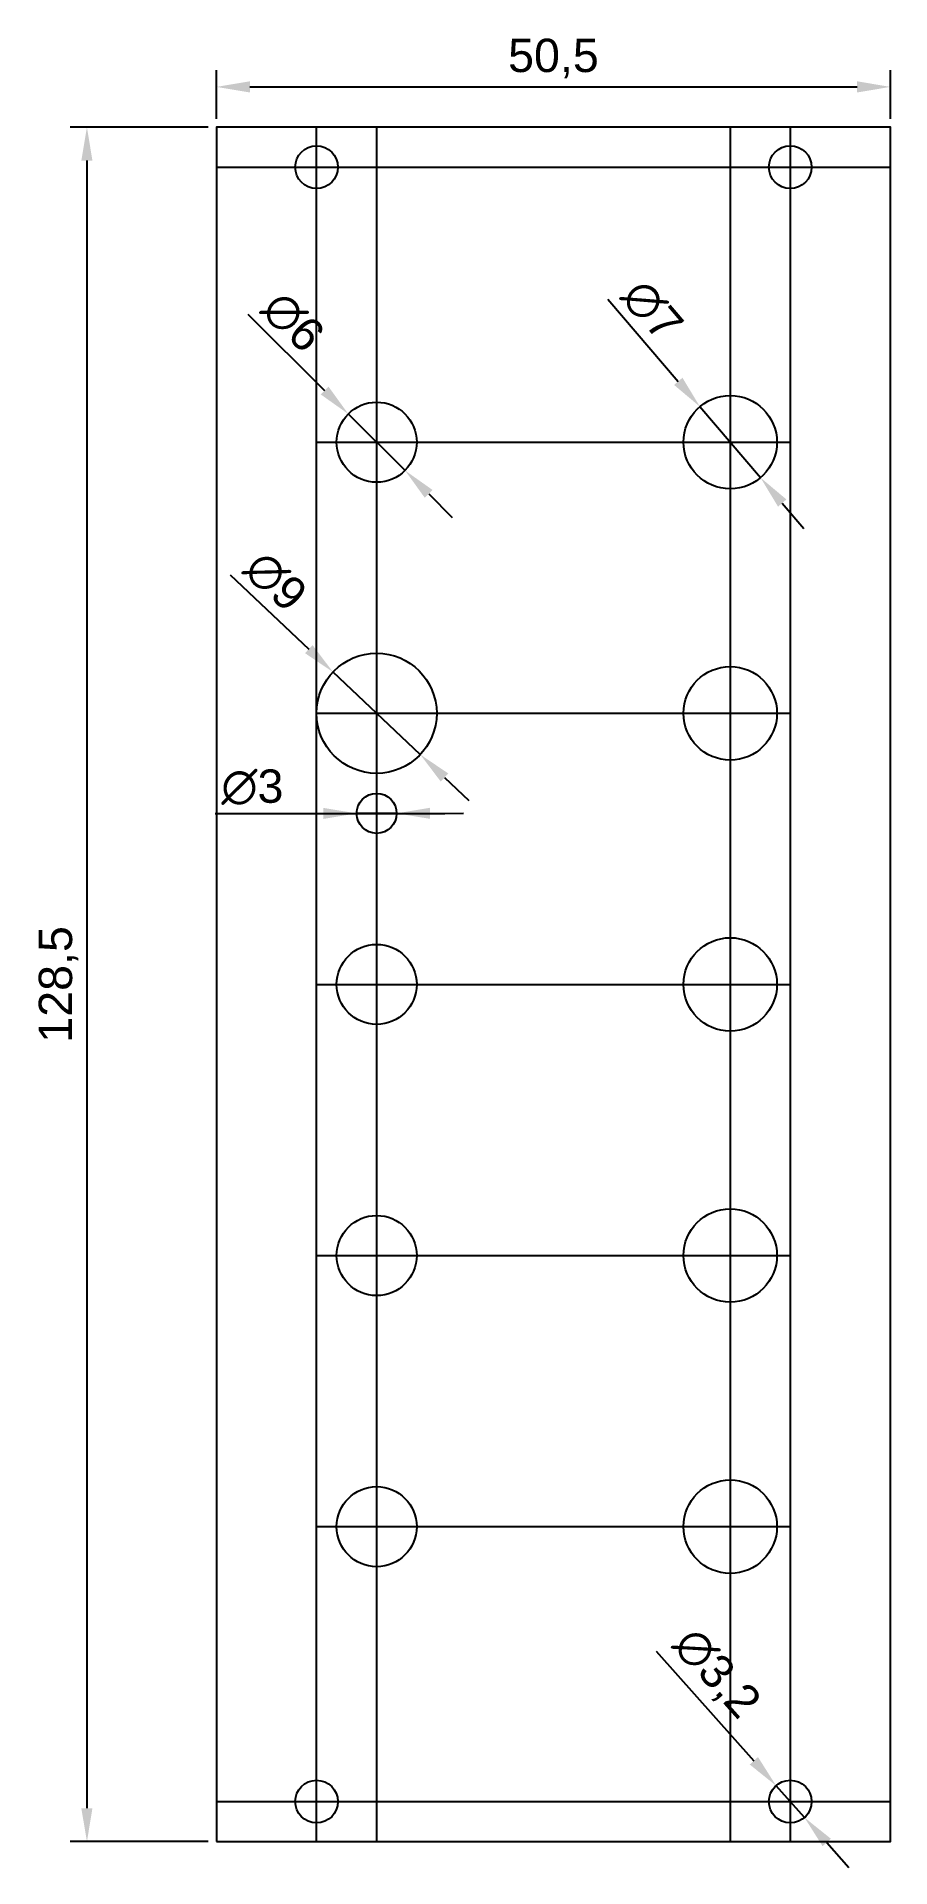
# Model space of a CAD drawing. Header units: millimetres. Extents: x -13 to 50, y -2 to 135.
import ezdxf

# ---------------------------------------------------------------- set-up
doc = ezdxf.new("R2010")
doc.units = ezdxf.units.MM
for name, color, linetype in [('01 Cuts', 7, 'Continuous'), ('04 Ano', 3, 'Continuous'), ('05 Hole', 6, 'Continuous'), ('10 Guide', 252, 'Continuous')]:
    doc.layers.add(name, color=color, linetype=linetype)
doc.styles.get("Standard").update_dxf_attribs({"font": 'arial.ttf'})
doc.dimstyles.new('ISO-25', dxfattribs={"dimtxt": 2.5, "dimasz": 2.5, "dimexe": 1.25, "dimexo": 0.625, "dimtad": 1, "dimtxsty": 'Standard', "dimcen": 2.5, "dimadec": 0, "dimazin": 0, "dimtfac": 1, "dimtmove": 0, "dimatfit": 3, "dimfxl": 1, "dimarcsym": 0})

# ---------------------------------------------------------------- blocks, each defined once
blk = doc.blocks.new('*D1')
at = {"layer": '04 Ano', "color": 0, "lineweight": -2, "transparency": 16777216}
for p, q in [((0, 129.12), (0, 132.77)), ((50.5, 129.12), (50.5, 132.77)), ((2.5, 131.52), (48, 131.52))]:
    blk.add_line(p, q, dxfattribs=at)
at = {"layer": '04 Ano', "color": 0, "transparency": 16777216}
for points in [[(2.5, 131.94), (2.5, 131.1), (0, 131.52)], [(48, 131.94), (48, 131.1), (50.5, 131.52)]]:
    blk.add_solid(points, dxfattribs=at)
at = {"layer": 'Defpoints', "color": 0, "transparency": 16777216}
for p in [(50.5, 131.52), (0, 128.5), (50.5, 128.5)]:
    blk.add_point(p, dxfattribs=at)
at = {"layer": '04 Ano', "color": 0, "transparency": 16777216, "insert": (25.25, 133.65), "char_height": 2.5, "attachment_point": 5}
blk.add_mtext('50,5', dxfattribs=at)
blk = doc.blocks.new('*U2')
at = {"layer": '05 Hole'}
blk.add_circle((0, 0), 3.5, dxfattribs=at)
blk = doc.blocks.new('*U3')
at = {"layer": '10 Guide', "color": 0, "linetype": 'ByBlock', "lineweight": -2, "transparency": 16777216}
for p in [(0, 81.28), (0, 60.96), (0, 40.64), (0, 20.32), (0, 0)]:
    blk.add_blockref('*U2', p, dxfattribs=at)
blk = doc.blocks.new('*D4')
at = {"layer": '04 Ano', "color": 0, "lineweight": -2, "transparency": 16777216}
for p, q in [((-0.62, 128.5), (-10.96, 128.5)), ((-9.71, 126), (-9.71, 2.5)), ((-0.62, 0), (-10.96, 0))]:
    blk.add_line(p, q, dxfattribs=at)
at = {"layer": '04 Ano', "color": 0, "transparency": 16777216}
for points in [[(-10.13, 126), (-9.3, 126), (-9.71, 128.5)], [(-10.13, 2.5), (-9.3, 2.5), (-9.71, 0)]]:
    blk.add_solid(points, dxfattribs=at)
at = {"layer": 'Defpoints', "color": 0, "transparency": 16777216}
for p in [(0, 128.5), (-9.71, 0), (0, 0)]:
    blk.add_point(p, dxfattribs=at)
at = {"layer": '04 Ano', "color": 0, "transparency": 16777216, "insert": (-11.84, 64.25), "char_height": 2.5, "attachment_point": 5, "rotation": 90}
blk.add_mtext('128,5', dxfattribs=at)
blk = doc.blocks.new('*D5')
at = {"layer": '04 Ano', "color": 0, "lineweight": -2, "transparency": 16777216}
for p, q in [((2.35, 114.49), (8.1, 108.77)), ((14.13, 102.77), (9.87, 107.01)), ((15.9, 101.01), (17.67, 99.25))]:
    blk.add_line(p, q, dxfattribs=at)
at = {"layer": '04 Ano', "color": 0, "transparency": 16777216}
for points in [[(8.39, 109.06), (7.81, 108.47), (9.87, 107.01)], [(16.19, 101.31), (15.61, 100.72), (14.13, 102.77)]]:
    blk.add_solid(points, dxfattribs=at)
at = {"layer": 'Defpoints', "color": 0, "transparency": 16777216}
for p in [(9.87, 107.01), (14.13, 102.77)]:
    blk.add_point(p, dxfattribs=at)
at = {"layer": '04 Ano', "color": 0, "transparency": 16777216, "insert": (5.73, 113.91), "char_height": 2.5, "attachment_point": 5, "rotation": 315.1581}
blk.add_mtext('∅6', dxfattribs=at)
blk = doc.blocks.new('*D6')
at = {"layer": '04 Ano', "color": 0, "lineweight": -2, "transparency": 16777216}
for p, q in [((1.02, 94.96), (6.92, 89.38)), ((15.27, 81.48), (8.73, 87.66)), ((17.08, 79.76), (18.9, 78.04))]:
    blk.add_line(p, q, dxfattribs=at)
at = {"layer": '04 Ano', "color": 0, "transparency": 16777216}
for points in [[(7.2, 89.68), (6.63, 89.08), (8.73, 87.66)], [(17.37, 80.06), (16.8, 79.46), (15.27, 81.48)]]:
    blk.add_solid(points, dxfattribs=at)
at = {"layer": 'Defpoints', "color": 0, "transparency": 16777216}
for p in [(8.73, 87.66), (15.27, 81.48)]:
    blk.add_point(p, dxfattribs=at)
at = {"layer": '04 Ano', "color": 0, "transparency": 16777216, "insert": (4.42, 94.46), "char_height": 2.5, "attachment_point": 5, "rotation": 316.5708}
blk.add_mtext('∅9', dxfattribs=at)
blk = doc.blocks.new('*D7')
at = {"layer": '04 Ano', "color": 0, "lineweight": -2, "transparency": 16777216}
for p, q in [((-0.11, 77.06), (8, 77.07)), ((13.5, 77.07), (10.5, 77.07)), ((16, 77.07), (18.5, 77.08))]:
    blk.add_line(p, q, dxfattribs=at)
at = {"layer": '04 Ano', "color": 0, "transparency": 16777216}
for points in [[(8, 77.48), (8, 76.65), (10.5, 77.07)], [(16, 77.49), (16, 76.66), (13.5, 77.07)]]:
    blk.add_solid(points, dxfattribs=at)
at = {"layer": 'Defpoints', "color": 0, "transparency": 16777216}
for p in [(10.5, 77.07), (13.5, 77.07)]:
    blk.add_point(p, dxfattribs=at)
at = {"layer": '04 Ano', "color": 0, "transparency": 16777216, "insert": (2.69, 79.03), "char_height": 2.5, "attachment_point": 5, "rotation": 0.0475}
blk.add_mtext('∅3', dxfattribs=at)
blk = doc.blocks.new('*D8')
at = {"layer": '04 Ano', "color": 0, "lineweight": -2, "transparency": 16777216}
for p, q in [((29.33, 115.62), (34.6, 109.45)), ((40.77, 102.23), (36.23, 107.55)), ((42.4, 100.33), (44.02, 98.43))]:
    blk.add_line(p, q, dxfattribs=at)
at = {"layer": '04 Ano', "color": 0, "transparency": 16777216}
for points in [[(34.92, 109.72), (34.29, 109.18), (36.23, 107.55)], [(42.71, 100.6), (42.08, 100.06), (40.77, 102.23)]]:
    blk.add_solid(points, dxfattribs=at)
at = {"layer": 'Defpoints', "color": 0, "transparency": 16777216}
for p in [(36.23, 107.55), (40.77, 102.23)]:
    blk.add_point(p, dxfattribs=at)
at = {"layer": '04 Ano', "color": 0, "transparency": 16777216, "insert": (32.65, 114.76), "char_height": 2.5, "attachment_point": 5, "rotation": 310.5153}
blk.add_mtext('∅7', dxfattribs=at)
blk = doc.blocks.new('*D9')
at = {"layer": '04 Ano', "color": 0, "lineweight": -2, "transparency": 16777216}
for p, q in [((32.96, 14.27), (40.27, 6.06)), ((44.06, 1.81), (41.94, 4.19)), ((45.73, -0.06), (47.39, -1.93))]:
    blk.add_line(p, q, dxfattribs=at)
at = {"layer": '04 Ano', "color": 0, "transparency": 16777216}
for points in [[(40.58, 6.34), (39.96, 5.78), (41.94, 4.19)], [(46.04, 0.22), (45.42, -0.34), (44.06, 1.81)]]:
    blk.add_solid(points, dxfattribs=at)
at = {"layer": 'Defpoints', "color": 0, "transparency": 16777216}
for p in [(41.94, 4.19), (44.06, 1.81)]:
    blk.add_point(p, dxfattribs=at)
at = {"layer": '04 Ano', "color": 0, "transparency": 16777216, "insert": (37.4, 12.54), "char_height": 2.5, "attachment_point": 5, "rotation": 311.6904}
blk.add_mtext('∅3,2', dxfattribs=at)

msp = doc.modelspace()

# ---------------------------------------------------------------- linework, layer by layer
at = {"layer": '01 Cuts'}
msp.add_lwpolyline([(0, 0), (50.5, 0), (50.5, 128.5), (0, 128.5)], close=True, dxfattribs=at)
at = {"layer": '05 Hole'}
for centre, radius in [((7.5, 125.5), 1.6), ((43, 125.5), 1.6), ((12, 104.89), 3), ((12, 84.57), 4.5), ((12, 77.07), 1.5), ((12, 64.25), 3), ((12, 43.93), 3), ((12, 23.61), 3), ((7.5, 3), 1.6), ((43, 3), 1.6)]:
    msp.add_circle(centre, radius, dxfattribs=at)
at = {"layer": '10 Guide'}
for p, q in [((7.5, 0), (7.5, 128.5)), ((12, 128.5), (12, 0)), ((38.5, 128.5), (38.5, 0)), ((43, 128.5), (43, 0)), ((0, 125.5), (50.5, 125.5)), ((7.5, 104.89), (43, 104.89)), ((7.5, 84.57), (43, 84.57)), ((7.5, 77.07), (17.105, 77.07)), ((7.5, 64.25), (43, 64.25)), ((7.5, 43.93), (43, 43.93)), ((7.5, 23.61), (43, 23.61)), ((0, 3), (50.5, 3))]:
    msp.add_line(p, q, dxfattribs=at)

# ---------------------------------------------------------------- block references
msp.add_blockref('*U3', (38.5, 23.61), dxfattribs=at)

# ---------------------------------------------------------------- dimensions: what is measured, and where the dimension line sits
at = {"layer": '04 Ano'}
dim = msp.add_linear_dim(base=(50.5, 131.521), p1=(0, 128.5), p2=(50.5, 128.5), dimstyle='ISO-25', override={"dimtmove": 1}, dxfattribs=at)
dim.commit()
dim.dimension.update_dxf_attribs({"geometry": '*D1', "text_midpoint": (25.25, 133.648)})
dim = msp.add_linear_dim(base=(-9.713, 0), p1=(0, 128.5), p2=(0, 0), angle=90, dimstyle='ISO-25', dxfattribs=at)
dim.commit()
dim.dimension.update_dxf_attribs({"geometry": '*D4', "text_midpoint": (-11.841, 64.25)})
for p1, p2, picture, middle in [((14.127, 102.775), (9.873, 107.005), '*D5', (5.73, 113.906)), ((40.774, 102.229), (36.226, 107.551), '*D8', (32.655, 114.765)), ((15.268, 81.476), (8.732, 87.664), '*D6', (4.418, 94.462)), ((13.5, 77.071), (10.5, 77.069), '*D7', (2.694, 79.034)), ((44.064, 1.805), (41.936, 4.195), '*D9', (37.404, 12.543))]:
    dim = msp.add_diameter_dim_2p(p1=p1, p2=p2, dimstyle='ISO-25', dxfattribs=at)
    dim.commit()
    dim.dimension.update_dxf_attribs({"geometry": picture, "text_midpoint": middle})

doc.saveas('drawing.dxf')
